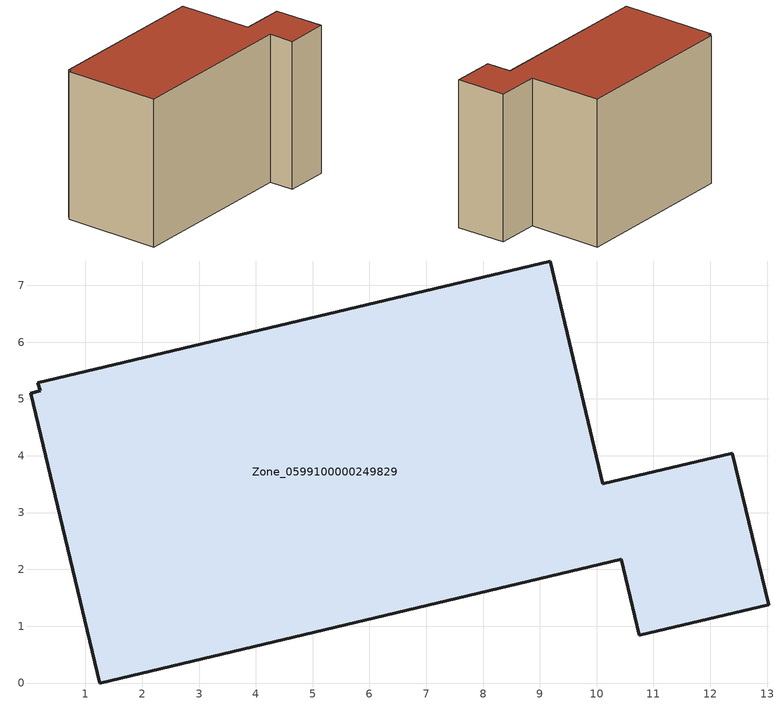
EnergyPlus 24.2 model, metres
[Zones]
Zone_0599100000249829
 floor ground (C_G): 0.2,5.14 0.16,5.29 9.18,7.43 10.11,3.51 12.39,4.05 13.03,1.38 10.75,0.84 10.43,2.18 1.25,0 0.04,5.1 z0
 wall outside (C_F): 10.43,2.18 10.75,0.84 13.03,1.38 12.39,4.05 10.11,3.51 9.18,7.43 0.16,5.29 0.2,5.14 0.04,5.1 1.25,0 10.43,2.18 z0:8.04
 roof outside (C_R): 0.16,5.29 0.2,5.14 0.04,5.1 1.25,0 10.43,2.18 10.75,0.84 13.03,1.38 12.39,4.05 10.11,3.51 9.18,7.43 z8.04
[BUILDING]
Pand.0599100000249829: North Axis=0; Terrain=City; Loads Convergence Tolerance Value=0.04; Temperature Convergence Tolerance Value=0.4; Solar Distribution=FullExterior; Maximum Number of Warmup Days=25; Minimum Number of Warmup Days=1
[Site:Location]
Rotterdam.The.Hague.AP_ZH_NLD Design_Conditions: Latitude=51.96; Longitude=4.45; Time Zone=1; Elevation=-4.5
[SITE:GROUNDTEMPERATURE:BUILDINGSURFACE]
18, 18, 18, 18, 18, 18, 18, 18, 18, 18, 18, 18
[MATERIAL] Thermal Absorptance=0.9; Solar Absorptance=0.7; Visible Absorptance=0.7
Name | Roughness | Thickness | Conductivity | Density | Specific Heat
G.TI.1975-1991 | MediumSmooth | 0.15 | 0.288461 | 540 | 1210
F.TI.1975-1991 | Rough | 0.3 | 0.230769 | 1920 | 840
R.TI.1975-1991 | MediumRough | 0.2 | 0.153846 | 1500 | 1000
[CONSTRUCTION]
C_G: G.TI.1975-1991
C_F: F.TI.1975-1991
C_R: R.TI.1975-1991
[ZONE]
Zone_0599100000249829: Type=1; Multiplier=1; Ceiling Height=Autocalculate; Volume=Autocalculate; Floor Area=autocalculate; Part of Total Floor Area=Yes
[ZONEINFILTRATION:DESIGNFLOWRATE]
Infil_Zone_0599100000249829: Zone or ZoneList or Space or SpaceList=Zone_0599100000249829; Schedule=AlwaysOn; Design Flow Rate Calculation Method=Flow/Area; Flow Rate per Floor Area=0.003; Constant Term Coefficient=1; Temperature Term Coefficient=0; Velocity Term Coefficient=0; Velocity Squared Term Coefficient=0
[HVACTEMPLATE:ZONE:IDEALLOADSAIRSYSTEM]
Zone_0599100000249829: Maximum Heating Supply Air Temperature=50; Minimum Cooling Supply Air Temperature=13; Maximum Heating Supply Air Humidity Ratio=0.0156; Minimum Cooling Supply Air Humidity Ratio=0.0077; Heating Limit=NoLimit; Cooling Limit=NoLimit; Dehumidification Control Type=ConstantSensibleHeatRatio; Cooling Sensible Heat Ratio=0.7; Dehumidification Setpoint=60; Humidification Control Type=None; Humidification Setpoint=30; Outdoor Air Method=None; Outdoor Air Flow Rate per Person=0.00944; Outdoor Air Flow Rate per Zone Floor Area=0; Outdoor Air Flow Rate per Zone=0; Demand Controlled Ventilation Type=None; Outdoor Air Economizer Type=NoEconomizer; Heat Recovery Type=None; Sensible Heat Recovery Effectiveness=0.7; Latent Heat Recovery Effectiveness=0.65
[ZONECONTROL:THERMOSTAT]
ThermostatControl_Zone_0599100000249829: Zone or ZoneList=Zone_0599100000249829; Control Type Schedule=DualSetpointControlType; Control 1=Thermostat_Zone_0599100000249829; Temperature Difference Between Cutout And Setpoint=0
[THERMOSTATSETPOINT:DUALSETPOINT]
Thermostat_Zone_0599100000249829: Heating Setpoint Temperature Schedule=HeatingSetpoint_Zone_0599100000249829; Cooling Setpoint Temperature Schedule=CoolingSetpoint_Zone_0599100000249829
[SCHEDULE:COMPACT]
HeatingSetpoint_Zone_0599100000249829: Through: 12/31, For: AllDays, Until: 24:00, 21
CoolingSetpoint_Zone_0599100000249829: Through: 12/31, For: AllDays, Until: 24:00, 24
DualSetpointControlType: Through: 12/31, For: AllDays, Until: 24:00, 4
AlwaysOn: Through: 12/31, For: AllDays, Until: 24:00, 1
